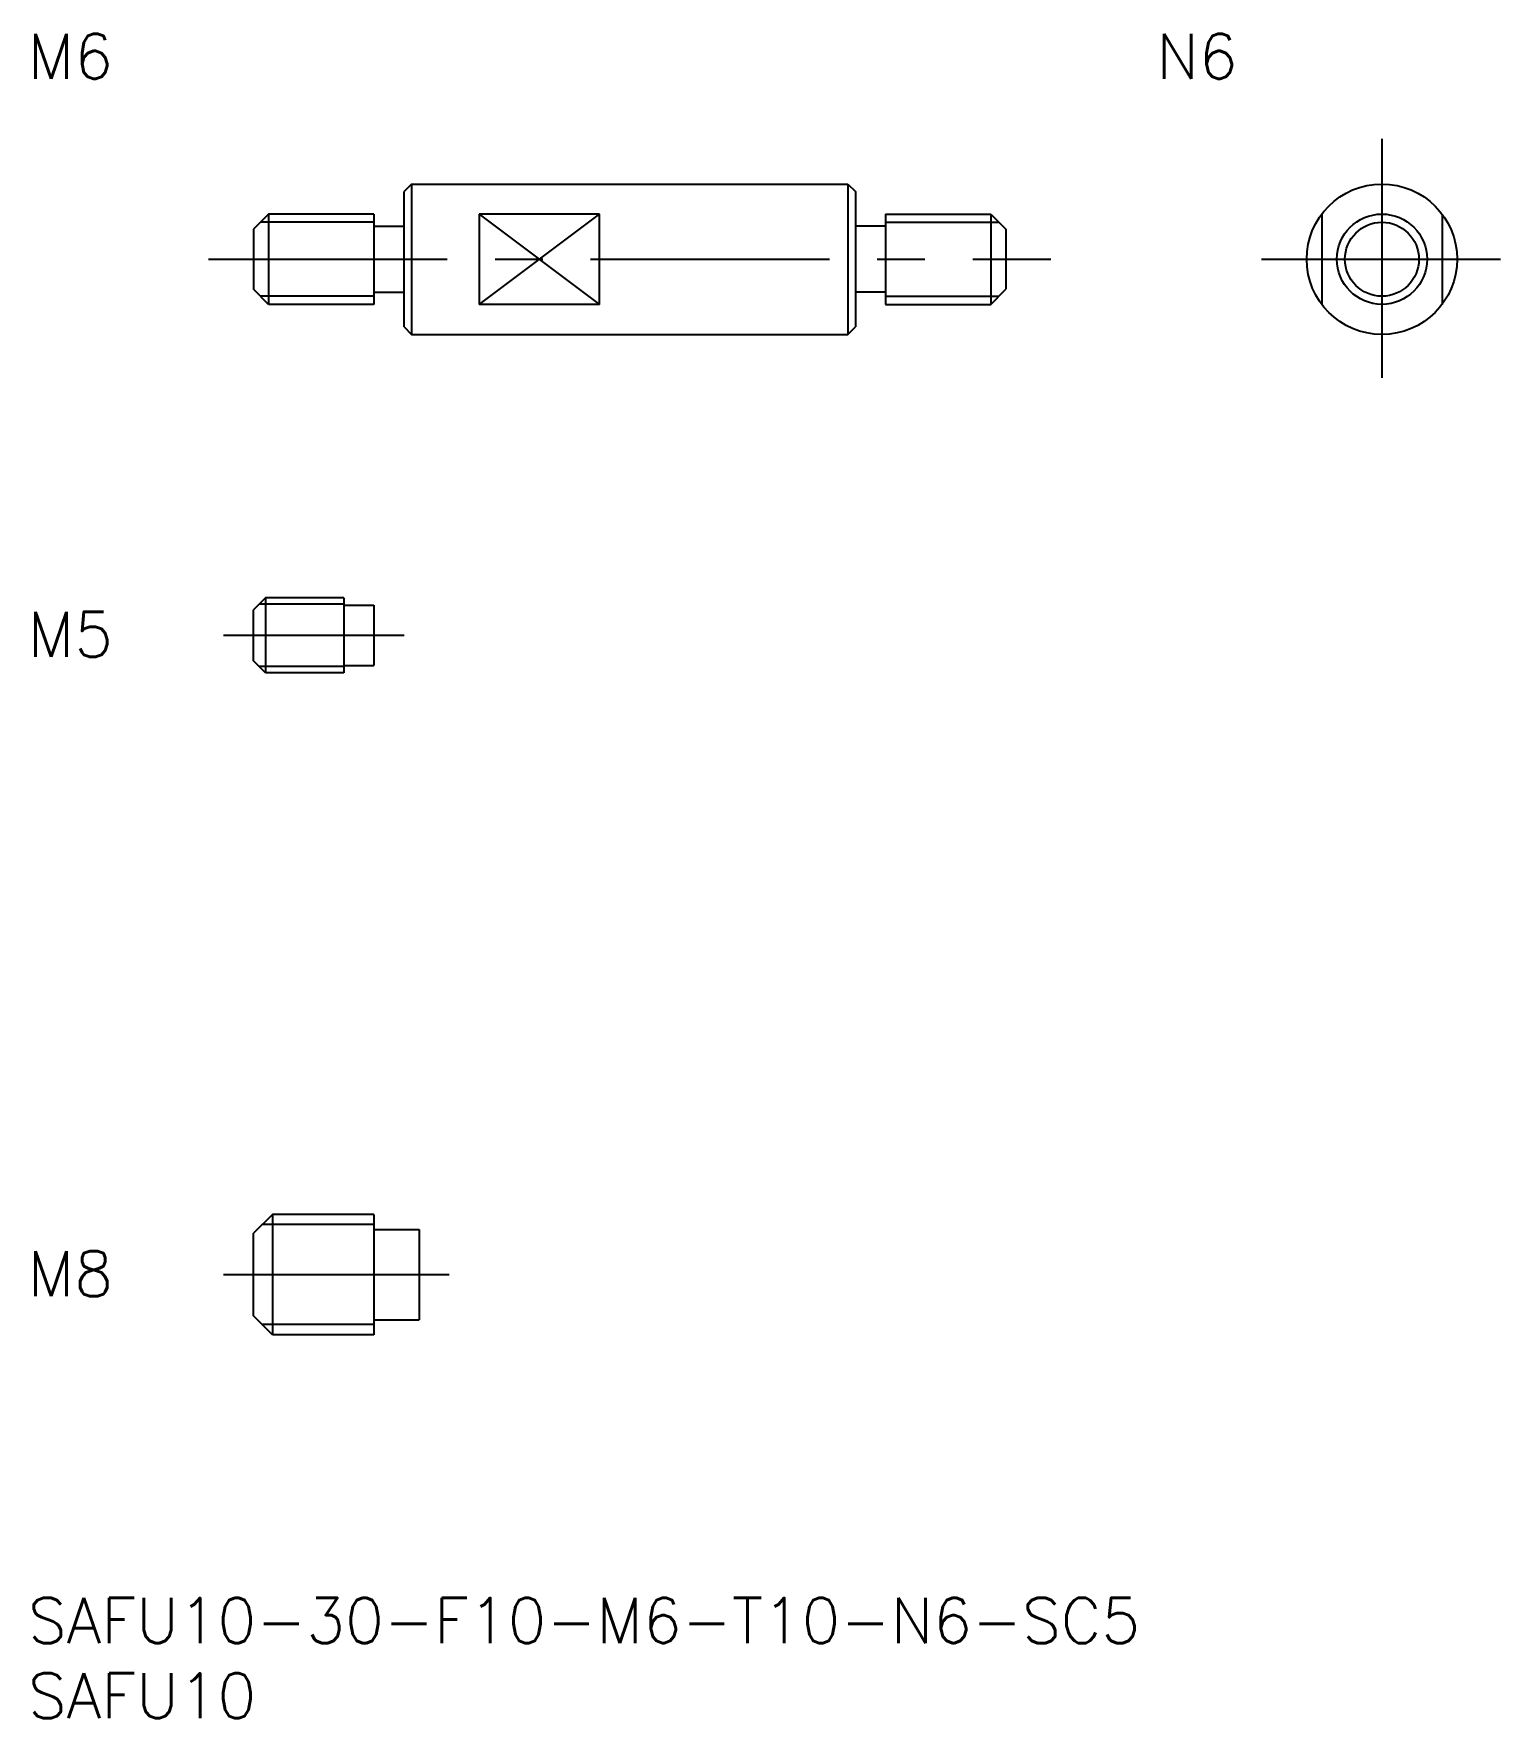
# Model space of a CAD drawing. Extents: x 0 to 98, y -8 to 104.
import ezdxf

# ---------------------------------------------------------------- set-up
doc = ezdxf.new("R2010")
doc.units = 0
doc.header["$LTSCALE"] = 0.5
doc.linetypes.add('CENTER', pattern=[50.8, 31.75, -6.35, 6.35, -6.35])
doc.linetypes.add('DASHED', pattern=[19.05, 12.7, -6.35])
for name, color, linetype in [('MSM_CENTER', 1, 'CENTER'), ('MSM_CONTINUOUS', 7, 'CONTINUOUS'), ('MSM_DASHED', 4, 'DASHED'), ('MSM_NARROW', 5, 'CONTINUOUS'), ('MSM_PART_NUMBER', 7, 'CONTINUOUS')]:
    doc.layers.add(name, color=color, linetype=linetype)
doc.styles.get("Standard").update_dxf_attribs({"font": 'txt.shx', "height": 1, "bigfont": 'bigfont.shx'})

# ---------------------------------------------------------------- blocks, each defined once
blk = doc.blocks.new('*U10')
at = {"layer": 'MSM_PART_NUMBER'}
blk.add_text('SAFU10-30-F10-M6-T10-N6-SC5', height=3, dxfattribs=at).set_placement((0, -3))
blk = doc.blocks.new('*U11')
at = {"layer": 'MSM_PART_NUMBER'}
blk.add_text('SAFU10', height=3, dxfattribs=at).set_placement((0, -8))
blk = doc.blocks.new('*U12')
at = {"layer": 'MSM_PART_NUMBER'}
blk.add_text('M8', height=3, dxfattribs=at).set_placement((0, 20.06))
blk = doc.blocks.new('*U13')
at = {"layer": 'MSM_PART_NUMBER'}
blk.add_text('M6', height=3, dxfattribs=at).set_placement((0, 100.99))
blk = doc.blocks.new('*U14')
at = {"layer": 'MSM_PART_NUMBER'}
blk.add_text('M5', height=3, dxfattribs=at).set_placement((0, 62.56))
blk = doc.blocks.new('*U15')
at = {"layer": 'MSM_PART_NUMBER'}
blk.add_text('N6', height=3, dxfattribs=at).set_placement((75, 100.99))

msp = doc.modelspace()

# ---------------------------------------------------------------- linework, layer by layer
at = {"layer": 'MSM_CENTER'}
for p, q in [((90, 97), (90, 81)), ((12, 89), (68, 89)), ((82, 89), (98, 89)), ((13, 64), (25, 64)), ((13, 21.5), (28, 21.5))]:
    msp.add_line(p, q, dxfattribs=at)
at = {"layer": 'MSM_CONTINUOUS'}
for p, q in [((25.5, 94), (25, 93.5)), ((25, 84.5), (25, 93.5)), ((25.5, 94), (54.5, 94)), ((25.5, 94), (25.5, 84)), ((54.5, 94), (54.5, 84)), ((54.5, 94), (55, 93.5)), ((55, 93.5), (55, 84.5)), ((16, 92), (15, 91)), ((23, 92), (16, 92)), ((16, 92), (16, 86)), ((23, 92), (23, 86)), ((38, 92), (30, 92)), ((30, 92), (30, 86)), ((38, 86), (38, 92)), ((57, 92), (64, 92)), ((57, 92), (57, 86)), ((64, 92), (65, 91)), ((64, 92), (64, 86)), ((15, 91), (15, 87)), ((23, 91.2), (25, 91.2)), ((57, 91.2), (55, 91.2)), ((65, 91), (65, 87)), ((16, 86), (15, 87)), ((23, 86.8), (25, 86.8)), ((57, 86.8), (55, 86.8)), ((64, 86), (65, 87)), ((23, 86), (16, 86)), ((38, 86), (30, 86)), ((57, 86), (64, 86)), ((25, 84.5), (25.5, 84)), ((25.5, 84), (54.5, 84)), ((54.5, 84), (55, 84.5)), ((15.8, 66.5), (15, 65.7)), ((21, 66.5), (15.8, 66.5)), ((15.8, 66.5), (15.8, 61.5)), ((21, 66.5), (21, 61.5)), ((15, 62.3), (15, 65.7)), ((21, 66), (23, 66)), ((23, 66), (23, 62)), ((15.8, 61.5), (15, 62.3)), ((21, 62), (23, 62)), ((21, 61.5), (15.8, 61.5)), ((16.25, 25.5), (15, 24.25)), ((23, 25.5), (16.25, 25.5)), ((16.25, 25.5), (16.25, 17.5)), ((23, 25.5), (23, 17.5)), ((15, 18.75), (15, 24.25)), ((23, 24.5), (26, 24.5)), ((26, 24.5), (26, 18.5)), ((16.25, 17.5), (15, 18.75)), ((23, 18.5), (26, 18.5)), ((23, 17.5), (16.25, 17.5))]:
    msp.add_line(p, q, dxfattribs=at)
for radius in [5, 3]:
    msp.add_circle((90, 89), radius, dxfattribs=at)
at = {"layer": 'MSM_DASHED'}
for p, q in [((86, 92), (86, 86)), ((94, 92), (94, 86))]:
    msp.add_line(p, q, dxfattribs=at)
at = {"layer": 'MSM_NARROW'}
for p, q in [((30, 92), (38, 86)), ((30, 86), (38, 92)), ((23, 91.46), (15.46, 91.46)), ((57, 91.46), (64.54, 91.46)), ((23, 86.54), (15.46, 86.54)), ((57, 86.54), (64.54, 86.54)), ((21, 66.07), (15.37, 66.07)), ((21, 61.93), (15.37, 61.93)), ((23, 24.82), (15.57, 24.82)), ((23, 18.18), (15.57, 18.18))]:
    msp.add_line(p, q, dxfattribs=at)
msp.add_circle((90, 89), 2.46, dxfattribs=at)

# ---------------------------------------------------------------- block references
at = {"layer": 'MSM_CONTINUOUS'}
for name in ['*U13', '*U15', '*U14', '*U12', '*U10', '*U11']:
    msp.add_blockref(name, (0, 0), dxfattribs=at)

doc.saveas('drawing.dxf')
